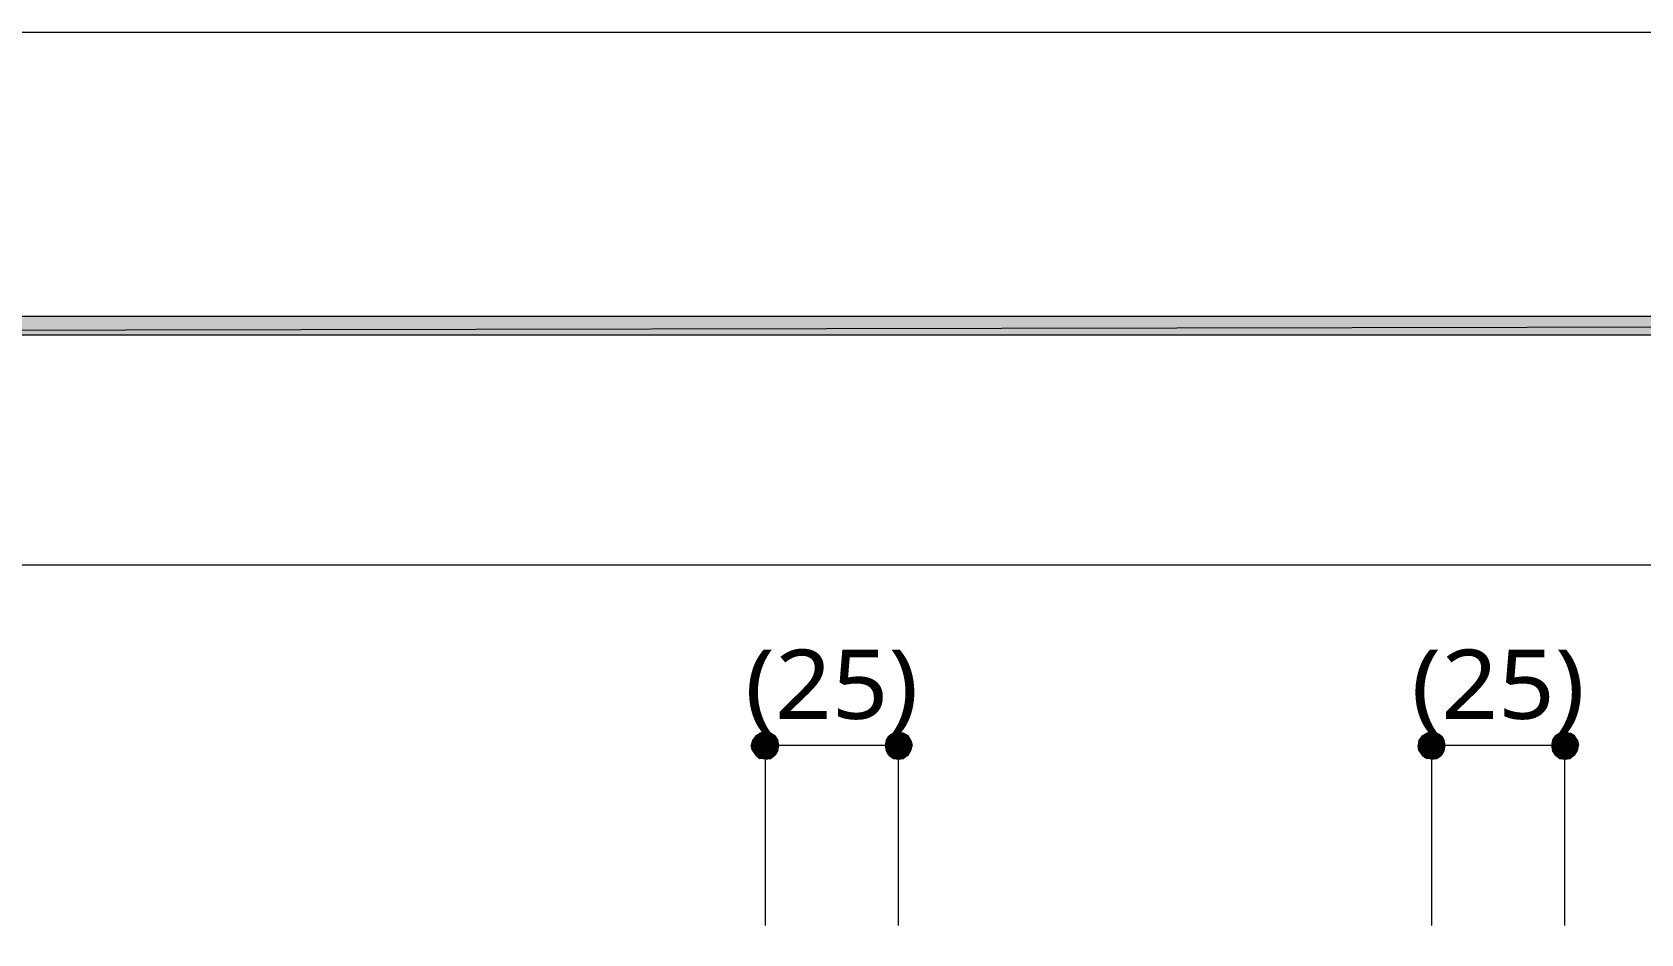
# Model space of a CAD drawing. Header units: millimetres. Extents: x 0 to 420, y 0 to 297.
# Drawn here: x 114.7 to 175, y 263.2 to 297 of the extents above; entities that cross this region are included whole.
import ezdxf
from ezdxf.enums import TextEntityAlignment as Align

# ---------------------------------------------------------------- set-up
doc = ezdxf.new("R2010")
doc.units = ezdxf.units.MM
doc.styles.add('kst32b', font='NotoSansJP-Variable.ttf')

msp = doc.modelspace()

# ---------------------------------------------------------------- hatches: boundary and pattern name
h = msp.add_hatch(color=7)
h.paths.add_polyline_path([(394.166, 285.623), (394.166, 286.321), (26.183, 285.623), (394.166, 285.623)])
h.paths.add_polyline_path([(394.166, 286.321), (26.183, 285.623), (26.183, 286.321), (394.166, 286.321)])
h = msp.add_hatch(color=7)
h.paths.add_polyline_path([(141.69, 270.425), (141.647, 270.235), (142.177, 270.235), (141.69, 270.425)])
h.paths.add_polyline_path([(141.647, 270.235), (142.177, 270.235), (141.69, 270.044), (141.647, 270.235)])
h.paths.add_polyline_path([(142.177, 270.235), (141.69, 270.044), (141.817, 269.875), (142.177, 270.235)])
h = msp.add_hatch(color=7)
h.paths.add_polyline_path([(142.177, 270.743), (141.965, 270.7), (142.177, 270.235), (142.177, 270.743)])
h.paths.add_polyline_path([(141.965, 270.7), (142.177, 270.235), (141.817, 270.595), (141.965, 270.7)])
h.paths.add_polyline_path([(142.177, 270.235), (141.817, 270.595), (141.69, 270.425), (142.177, 270.235)])
for points in [[(142.367, 270.7), (142.177, 270.743), (142.177, 270.235), (142.367, 270.7)], [(167.365, 270.7), (167.174, 270.743), (167.174, 270.235), (167.365, 270.7)], [(146.981, 269.748), (147.172, 269.727), (147.172, 270.235), (146.981, 269.748)], [(171.979, 269.748), (172.17, 269.727), (172.17, 270.235), (171.979, 269.748)]]:
    msp.add_hatch(color=7).paths.add_polyline_path(points)
h = msp.add_hatch(color=7)
h.paths.add_polyline_path([(142.685, 270.235), (142.642, 270.425), (142.177, 270.235), (142.685, 270.235)])
h.paths.add_polyline_path([(142.642, 270.425), (142.177, 270.235), (142.536, 270.595), (142.642, 270.425)])
h.paths.add_polyline_path([(142.177, 270.235), (142.536, 270.595), (142.367, 270.7), (142.177, 270.235)])
h = msp.add_hatch(color=7)
h.paths.add_polyline_path([(146.981, 270.7), (146.812, 270.595), (147.172, 270.235), (146.981, 270.7)])
h.paths.add_polyline_path([(146.812, 270.595), (147.172, 270.235), (146.706, 270.425), (146.812, 270.595)])
h.paths.add_polyline_path([(147.172, 270.235), (146.706, 270.425), (146.664, 270.235), (147.172, 270.235)])
h = msp.add_hatch(color=7)
h.paths.add_polyline_path([(147.532, 270.595), (147.362, 270.7), (147.172, 270.235), (147.532, 270.595)])
h.paths.add_polyline_path([(147.362, 270.7), (147.172, 270.235), (147.172, 270.743), (147.362, 270.7)])
h.paths.add_polyline_path([(147.172, 270.235), (147.172, 270.743), (146.981, 270.7), (147.172, 270.235)])
h = msp.add_hatch(color=7)
h.paths.add_polyline_path([(147.637, 270.044), (147.68, 270.235), (147.172, 270.235), (147.637, 270.044)])
h.paths.add_polyline_path([(147.68, 270.235), (147.172, 270.235), (147.637, 270.425), (147.68, 270.235)])
h.paths.add_polyline_path([(147.172, 270.235), (147.637, 270.425), (147.532, 270.595), (147.172, 270.235)])
h = msp.add_hatch(color=7)
h.paths.add_polyline_path([(166.687, 270.425), (166.666, 270.235), (167.174, 270.235), (166.687, 270.425)])
h.paths.add_polyline_path([(166.666, 270.235), (167.174, 270.235), (166.687, 270.044), (166.666, 270.235)])
h.paths.add_polyline_path([(167.174, 270.235), (166.687, 270.044), (166.815, 269.875), (167.174, 270.235)])
h = msp.add_hatch(color=7)
h.paths.add_polyline_path([(167.174, 270.743), (166.984, 270.7), (167.174, 270.235), (167.174, 270.743)])
h.paths.add_polyline_path([(166.984, 270.7), (167.174, 270.235), (166.815, 270.595), (166.984, 270.7)])
h.paths.add_polyline_path([(167.174, 270.235), (166.815, 270.595), (166.687, 270.425), (167.174, 270.235)])
h = msp.add_hatch(color=7)
h.paths.add_polyline_path([(167.682, 270.235), (167.64, 270.425), (167.174, 270.235), (167.682, 270.235)])
h.paths.add_polyline_path([(167.64, 270.425), (167.174, 270.235), (167.534, 270.595), (167.64, 270.425)])
h.paths.add_polyline_path([(167.174, 270.235), (167.534, 270.595), (167.365, 270.7), (167.174, 270.235)])
h = msp.add_hatch(color=7)
h.paths.add_polyline_path([(171.979, 270.7), (171.81, 270.595), (172.17, 270.235), (171.979, 270.7)])
h.paths.add_polyline_path([(171.81, 270.595), (172.17, 270.235), (171.704, 270.425), (171.81, 270.595)])
h.paths.add_polyline_path([(172.17, 270.235), (171.704, 270.425), (171.662, 270.235), (172.17, 270.235)])
h = msp.add_hatch(color=7)
h.paths.add_polyline_path([(172.529, 270.595), (172.36, 270.7), (172.17, 270.235), (172.529, 270.595)])
h.paths.add_polyline_path([(172.36, 270.7), (172.17, 270.235), (172.17, 270.743), (172.36, 270.7)])
h.paths.add_polyline_path([(172.17, 270.235), (172.17, 270.743), (171.979, 270.7), (172.17, 270.235)])
h = msp.add_hatch(color=7)
h.paths.add_polyline_path([(172.635, 270.044), (172.678, 270.235), (172.17, 270.235), (172.635, 270.044)])
h.paths.add_polyline_path([(172.678, 270.235), (172.17, 270.235), (172.635, 270.425), (172.678, 270.235)])
h.paths.add_polyline_path([(172.17, 270.235), (172.635, 270.425), (172.529, 270.595), (172.17, 270.235)])
h = msp.add_hatch(color=7)
h.paths.add_polyline_path([(141.817, 269.875), (141.965, 269.748), (142.177, 270.235), (141.817, 269.875)])
h.paths.add_polyline_path([(141.965, 269.748), (142.177, 270.235), (142.177, 269.727), (141.965, 269.748)])
h.paths.add_polyline_path([(142.177, 270.235), (142.177, 269.727), (142.367, 269.748), (142.177, 270.235)])
h = msp.add_hatch(color=7)
h.paths.add_polyline_path([(142.367, 269.748), (142.536, 269.875), (142.177, 270.235), (142.367, 269.748)])
h.paths.add_polyline_path([(142.536, 269.875), (142.177, 270.235), (142.642, 270.044), (142.536, 269.875)])
h.paths.add_polyline_path([(142.177, 270.235), (142.642, 270.044), (142.685, 270.235), (142.177, 270.235)])
h = msp.add_hatch(color=7)
h.paths.add_polyline_path([(146.664, 270.235), (146.706, 270.044), (147.172, 270.235), (146.664, 270.235)])
h.paths.add_polyline_path([(146.706, 270.044), (147.172, 270.235), (146.812, 269.875), (146.706, 270.044)])
h.paths.add_polyline_path([(147.172, 270.235), (146.812, 269.875), (146.981, 269.748), (147.172, 270.235)])
h = msp.add_hatch(color=7)
h.paths.add_polyline_path([(147.172, 269.727), (147.362, 269.748), (147.172, 270.235), (147.172, 269.727)])
h.paths.add_polyline_path([(147.362, 269.748), (147.172, 270.235), (147.532, 269.875), (147.362, 269.748)])
h.paths.add_polyline_path([(147.172, 270.235), (147.532, 269.875), (147.637, 270.044), (147.172, 270.235)])
h = msp.add_hatch(color=7)
h.paths.add_polyline_path([(166.815, 269.875), (166.984, 269.748), (167.174, 270.235), (166.815, 269.875)])
h.paths.add_polyline_path([(166.984, 269.748), (167.174, 270.235), (167.174, 269.727), (166.984, 269.748)])
h.paths.add_polyline_path([(167.174, 270.235), (167.174, 269.727), (167.365, 269.748), (167.174, 270.235)])
h = msp.add_hatch(color=7)
h.paths.add_polyline_path([(167.365, 269.748), (167.534, 269.875), (167.174, 270.235), (167.365, 269.748)])
h.paths.add_polyline_path([(167.534, 269.875), (167.174, 270.235), (167.64, 270.044), (167.534, 269.875)])
h.paths.add_polyline_path([(167.174, 270.235), (167.64, 270.044), (167.682, 270.235), (167.174, 270.235)])
h = msp.add_hatch(color=7)
h.paths.add_polyline_path([(171.662, 270.235), (171.704, 270.044), (172.17, 270.235), (171.662, 270.235)])
h.paths.add_polyline_path([(171.704, 270.044), (172.17, 270.235), (171.81, 269.875), (171.704, 270.044)])
h.paths.add_polyline_path([(172.17, 270.235), (171.81, 269.875), (171.979, 269.748), (172.17, 270.235)])
h = msp.add_hatch(color=7)
h.paths.add_polyline_path([(172.17, 269.727), (172.36, 269.748), (172.17, 270.235), (172.17, 269.727)])
h.paths.add_polyline_path([(172.36, 269.748), (172.17, 270.235), (172.529, 269.875), (172.36, 269.748)])
h.paths.add_polyline_path([(172.17, 270.235), (172.529, 269.875), (172.635, 270.044), (172.17, 270.235)])

# ---------------------------------------------------------------- linework, layer by layer
at = {"lineweight": 13}
msp.add_lwpolyline([(0.191, 0), (0.191, 296.968), (420.158, 296.968), (420.158, 0)], close=True, dxfattribs=at)
at = {"lineweight": 0}
for points in [[(394.166, 285.623), (394.166, 286.321), (26.183, 285.623)], [(394.166, 286.321), (26.183, 285.623), (26.183, 286.321)], [(141.69, 270.425), (141.647, 270.235), (142.177, 270.235)], [(142.177, 270.235), (141.817, 270.595), (141.69, 270.425)], [(141.965, 270.7), (142.177, 270.235), (141.817, 270.595)], [(142.177, 270.743), (141.965, 270.7), (142.177, 270.235)], [(142.367, 270.7), (142.177, 270.743), (142.177, 270.235)], [(142.177, 270.235), (142.536, 270.595), (142.367, 270.7)], [(142.642, 270.425), (142.177, 270.235), (142.536, 270.595)], [(142.685, 270.235), (142.642, 270.425), (142.177, 270.235)], [(147.172, 270.235), (146.706, 270.425), (146.664, 270.235)], [(146.812, 270.595), (147.172, 270.235), (146.706, 270.425)], [(146.981, 270.7), (146.812, 270.595), (147.172, 270.235)], [(147.172, 270.235), (147.172, 270.743), (146.981, 270.7)], [(147.362, 270.7), (147.172, 270.235), (147.172, 270.743)], [(147.532, 270.595), (147.362, 270.7), (147.172, 270.235)], [(147.172, 270.235), (147.637, 270.425), (147.532, 270.595)], [(147.68, 270.235), (147.172, 270.235), (147.637, 270.425)], [(166.687, 270.425), (166.666, 270.235), (167.174, 270.235)], [(167.174, 270.235), (166.815, 270.595), (166.687, 270.425)], [(166.984, 270.7), (167.174, 270.235), (166.815, 270.595)], [(167.174, 270.743), (166.984, 270.7), (167.174, 270.235)], [(167.365, 270.7), (167.174, 270.743), (167.174, 270.235)], [(167.174, 270.235), (167.534, 270.595), (167.365, 270.7)], [(167.64, 270.425), (167.174, 270.235), (167.534, 270.595)], [(167.682, 270.235), (167.64, 270.425), (167.174, 270.235)], [(172.17, 270.235), (171.704, 270.425), (171.662, 270.235)], [(171.81, 270.595), (172.17, 270.235), (171.704, 270.425)], [(171.979, 270.7), (171.81, 270.595), (172.17, 270.235)], [(172.17, 270.235), (172.17, 270.743), (171.979, 270.7)], [(172.36, 270.7), (172.17, 270.235), (172.17, 270.743)], [(172.529, 270.595), (172.36, 270.7), (172.17, 270.235)], [(172.17, 270.235), (172.635, 270.425), (172.529, 270.595)], [(172.678, 270.235), (172.17, 270.235), (172.635, 270.425)], [(141.647, 270.235), (142.177, 270.235), (141.69, 270.044)], [(142.177, 270.235), (141.69, 270.044), (141.817, 269.875)], [(141.817, 269.875), (141.965, 269.748), (142.177, 270.235)], [(141.965, 269.748), (142.177, 270.235), (142.177, 269.727)], [(142.177, 270.235), (142.177, 269.727), (142.367, 269.748)], [(142.367, 269.748), (142.536, 269.875), (142.177, 270.235)], [(142.536, 269.875), (142.177, 270.235), (142.642, 270.044)], [(142.177, 270.235), (142.642, 270.044), (142.685, 270.235)], [(146.664, 270.235), (146.706, 270.044), (147.172, 270.235)], [(146.706, 270.044), (147.172, 270.235), (146.812, 269.875)], [(147.172, 270.235), (146.812, 269.875), (146.981, 269.748)], [(146.981, 269.748), (147.172, 269.727), (147.172, 270.235)], [(147.172, 269.727), (147.362, 269.748), (147.172, 270.235)], [(147.362, 269.748), (147.172, 270.235), (147.532, 269.875)], [(147.172, 270.235), (147.532, 269.875), (147.637, 270.044)], [(147.637, 270.044), (147.68, 270.235), (147.172, 270.235)], [(166.666, 270.235), (167.174, 270.235), (166.687, 270.044)], [(167.174, 270.235), (166.687, 270.044), (166.815, 269.875)], [(166.815, 269.875), (166.984, 269.748), (167.174, 270.235)], [(166.984, 269.748), (167.174, 270.235), (167.174, 269.727)], [(167.174, 270.235), (167.174, 269.727), (167.365, 269.748)], [(167.365, 269.748), (167.534, 269.875), (167.174, 270.235)], [(167.534, 269.875), (167.174, 270.235), (167.64, 270.044)], [(167.174, 270.235), (167.64, 270.044), (167.682, 270.235)], [(171.662, 270.235), (171.704, 270.044), (172.17, 270.235)], [(171.704, 270.044), (172.17, 270.235), (171.81, 269.875)], [(172.17, 270.235), (171.81, 269.875), (171.979, 269.748)], [(171.979, 269.748), (172.17, 269.727), (172.17, 270.235)], [(172.17, 269.727), (172.36, 269.748), (172.17, 270.235)], [(172.36, 269.748), (172.17, 270.235), (172.529, 269.875)], [(172.17, 270.235), (172.529, 269.875), (172.635, 270.044)], [(172.635, 270.044), (172.678, 270.235), (172.17, 270.235)]]:
    msp.add_lwpolyline(points, close=True, dxfattribs=at)
at = {"lineweight": 13}
for points in [[(394.166, 276.987), (26.183, 276.987)], [(142.177, 263.483), (142.177, 270.235)], [(147.172, 270.235), (142.177, 270.235)], [(147.172, 263.483), (147.172, 270.235)], [(167.174, 263.483), (167.174, 270.235)], [(172.17, 270.235), (167.174, 270.235)], [(172.17, 263.483), (172.17, 270.235)]]:
    msp.add_lwpolyline(points, dxfattribs=at)

# ---------------------------------------------------------------- texts
at = {"style": 'kst32b'}
for p, p2 in [((141.415, 271.23), (147.912, 271.23)), ((166.412, 271.23), (172.91, 271.23))]:
    msp.add_text('(25)', height=2.5989, dxfattribs=at).set_placement(p, p2, align=Align.FIT)

doc.saveas('drawing.dxf')
